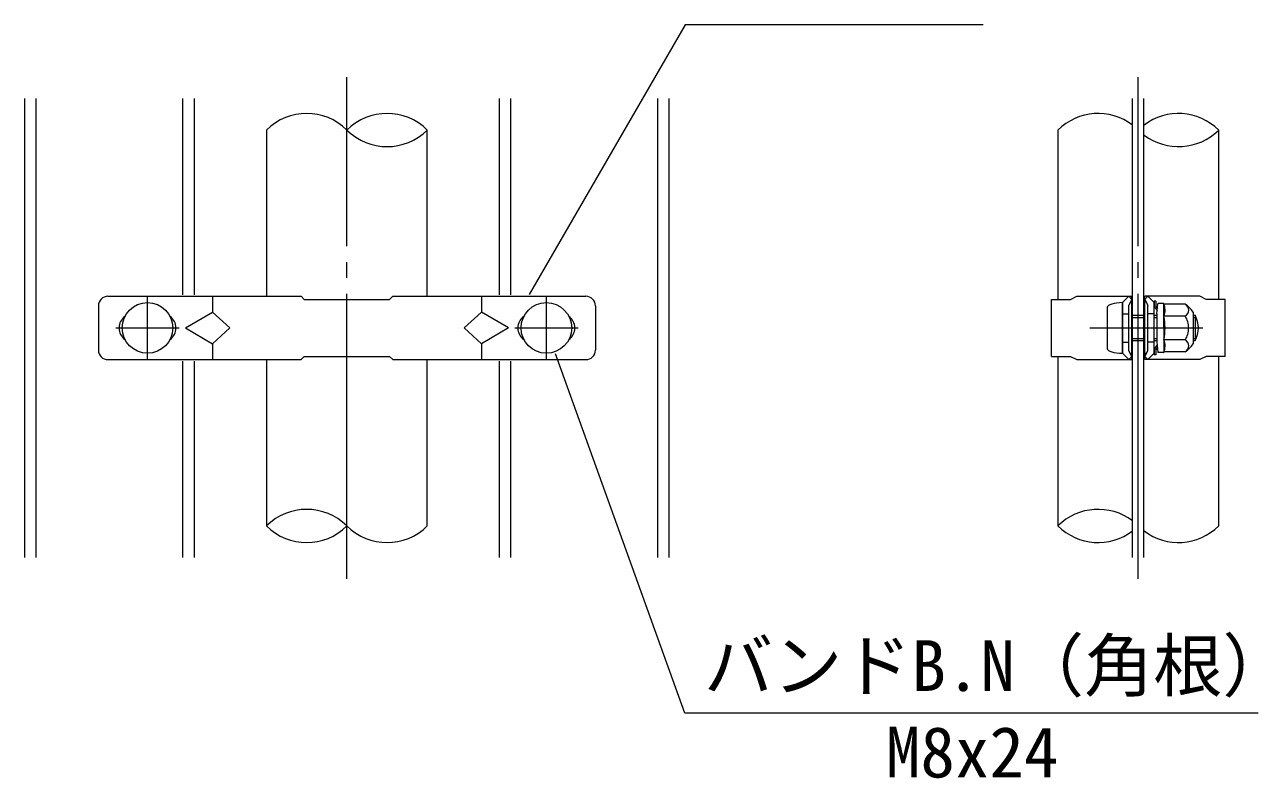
# Model space of a CAD drawing. Units: millimetres, scale not verified. Extents: x -6299 to 6301, y -4455 to 4455.
# Drawn here: x 3877 to 5046, y -768 to -54 of the extents above; entities that cross this region are included whole.
import ezdxf
from ezdxf.enums import TextEntityAlignment as Align

# ---------------------------------------------------------------- set-up
doc = ezdxf.new("R2010")
doc.units = ezdxf.units.MM
doc.header["$LTSCALE"] = 15
doc.linetypes.add('LONG_CHAIN', pattern=[21, 18, -1, 1, -1])
for name, color, linetype, lineweight in [('0-0_D-STR-TXT', 7, 'Continuous', 9), ('0-3_D-STR2', 7, 'Continuous', 9), ('0-4_D-STR-DIM', 7, 'Continuous', 9), ('0-6_D-STR1', 1, 'Continuous', 9), ('0-7_D-BMK', 2, 'LONG_CHAIN', 9), ('0-8_D-STR3', 3, 'Continuous', 9)]:
    doc.layers.add(name, color=color, linetype=linetype, lineweight=lineweight)
doc.styles.add('ＭＳ ゴシック', font='')
doc.styles.get('ＭＳ ゴシック').set_extended_font_data('MS Gothic')

msp = doc.modelspace()

# ---------------------------------------------------------------- linework, layer by layer
at = {"layer": '0-0_D-STR-TXT'}
for points in [[(4785.16, -53.64), (4502.62, -53.64), (4355.06, -309.22)], [(5045.95, -705.92), (4502.54, -705.92), (4380, -365.42)]]:
    msp.add_lwpolyline(points, dxfattribs=at)
at = {"layer": '0-3_D-STR2'}
for p, q in [((3876.8, -558.45), (3876.8, -123.45)), ((3887.6, -558.45), (3887.6, -123.45)), ((4026.8, -309.45), (4026.8, -123.45)), ((4037.6, -309.45), (4037.6, -123.45)), ((4326.8, -309.45), (4326.8, -123.45)), ((4337.6, -309.45), (4337.6, -123.45)), ((4476.8, -558.45), (4476.8, -123.45)), ((4487.6, -558.45), (4487.6, -123.45)), ((4926.8, -558.45), (4926.8, -123.45)), ((4937.6, -558.45), (4937.6, -123.45)), ((4026.8, -558.45), (4026.8, -372.45)), ((4037.6, -558.45), (4037.6, -372.45)), ((4326.8, -558.45), (4326.8, -372.45)), ((4337.6, -558.45), (4337.6, -372.45))]:
    msp.add_line(p, q, dxfattribs=at)
at = {"layer": '0-4_D-STR-DIM'}
for centre, start, end in [((4144.1, -191.79), 45.18146, 134.81854), ((4220.3, -191.79), 45.18146, 134.81854), ((4894.1, -191.79), 52.7739, 134.81854), ((4970.3, -191.79), 45.18146, 127.2261), ((4220.3, -115.11), 225.18146, 314.81854), ((4970.3, -115.11), 232.7739, 314.81854), ((4144.1, -566.79), 45.18146, 134.81854), ((4894.1, -566.79), 52.7739, 134.81854), ((4144.1, -490.11), 225.18146, 314.81854), ((4220.3, -490.11), 225.18146, 314.81854), ((4894.1, -490.11), 225.18146, 307.2261), ((4970.3, -490.11), 232.7739, 314.81854)]:
    msp.add_arc(centre, 54.05, start, end, dxfattribs=at)
at = {"layer": '0-6_D-STR1'}
for p, q in [((4106, -153.45), (4106, -310.95)), ((4258.4, -310.95), (4258.4, -153.45)), ((4856, -153.45), (4856, -313.95)), ((5008.4, -313.95), (5008.4, -153.45)), ((4106, -370.95), (4106, -528.45)), ((4258.4, -528.45), (4258.4, -370.95)), ((4856, -367.95), (4856, -528.45)), ((5008.4, -528.45), (5008.4, -367.95))]:
    msp.add_line(p, q, dxfattribs=at)
at = {"layer": '0-7_D-BMK'}
for p, q in [((4182.2, -578.45), (4182.2, -103.45)), ((4932.2, -578.45), (4932.2, -103.45)), ((3993.2, -370.95), (3993.2, -310.95)), ((4371.2, -370.95), (4371.2, -310.95)), ((3963.2, -340.95), (4023.2, -340.95)), ((4341.2, -340.95), (4401.2, -340.95)), ((4886.2, -340.95), (4993.42, -340.95))]:
    msp.add_line(p, q, dxfattribs=at)
at = {"layer": '0-8_D-STR3'}
for p, q in [((3955.7, -310.95), (4138.7, -310.95)), ((4054.7, -310.95), (4054.7, -325.95)), ((4141.7, -313.95), (4138.7, -310.95)), ((4141.7, -313.95), (4222.7, -313.95)), ((4222.7, -313.95), (4225.7, -310.95)), ((4225.7, -310.95), (4408.7, -310.95)), ((4309.7, -310.95), (4309.7, -325.95)), ((4850, -367.95), (4850, -313.95)), ((4850, -313.95), (4868.03, -313.95)), ((4868.03, -313.95), (4874.03, -310.95)), ((4874.03, -310.95), (4926.16, -310.95)), ((4923.16, -310.95), (4917.16, -316.95)), ((4923.16, -310.95), (4926.16, -313.95)), ((4926.16, -313.95), (4923.16, -319.44)), ((4926.16, -316.65), (4926.16, -310.95)), ((4990.37, -310.95), (4938.24, -310.95)), ((4938.24, -316.65), (4938.24, -310.95)), ((4941.24, -310.95), (4938.24, -313.95)), ((4938.24, -313.95), (4941.24, -319.44)), ((4941.24, -310.95), (4947.24, -316.95)), ((4947.24, -315.45), (4947.24, -319.77)), ((4948.74, -315.45), (4947.24, -315.45)), ((4948.74, -315.45), (4948.74, -319.77)), ((4996.37, -313.95), (4990.37, -310.95)), ((5014.4, -313.95), (4996.37, -313.95)), ((5014.4, -367.95), (5014.4, -313.95)), ((3946.7, -319.95), (3946.7, -361.95)), ((4029.2, -340.95), (4054.7, -325.95)), ((4417.7, -319.95), (4417.7, -361.95)), ((4902.76, -321.45), (4902.76, -360.45)), ((4917.16, -364.95), (4917.16, -316.95)), ((4917.16, -316.95), (4917.16, -364.95)), ((4923.16, -362.47), (4923.16, -319.44)), ((4924.68, -316.65), (4926.16, -316.65)), ((4926.16, -365.25), (4926.16, -316.65)), ((4938.24, -365.25), (4938.24, -316.65)), ((4939.72, -316.65), (4938.24, -316.65)), ((4941.24, -362.47), (4941.24, -319.44)), ((4947.24, -364.95), (4947.24, -316.95)), ((4947.8, -321.51), (4949.96, -324.54)), ((4949.02, -320.64), (4950.26, -322.38)), ((4949.64, -327.45), (4950.81, -317.96)), ((4956.11, -317.7), (4951.1, -317.7)), ((4956.24, -340.95), (4956.24, -317.78)), ((4956.54, -318.43), (4956.4, -317.92)), ((4976.62, -318.43), (4956.54, -318.43)), ((4984.14, -325.95), (4984.14, -355.95)), ((4917.16, -327.45), (4923.16, -327.45)), ((4926.16, -328.95), (4937.6, -328.95)), ((4926.16, -330.98), (4937.6, -330.98)), ((4947.24, -327.45), (4941.24, -327.45)), ((4947.24, -328.95), (4949.64, -328.95)), ((4947.24, -330.98), (4949.64, -330.98)), ((4949.64, -327.45), (4949.64, -354.45)), ((4976.62, -329.69), (4956.24, -329.69)), ((4984.14, -328.95), (4986.16, -328.95)), ((4984.14, -330.98), (4987.13, -330.98)), ((4986.16, -328.95), (4986.16, -352.95)), ((4029.2, -340.95), (4054.7, -355.95)), ((4335.2, -340.95), (4309.7, -355.95)), ((4956.24, -340.95), (4956.24, -364.13)), ((4309.7, -355.95), (4309.7, -370.95)), ((4917.16, -354.45), (4923.16, -354.45)), ((4926.16, -350.92), (4937.6, -350.92)), ((4926.16, -352.95), (4937.6, -352.95)), ((4947.24, -354.45), (4941.24, -354.45)), ((4947.24, -350.92), (4949.64, -350.92)), ((4947.24, -352.95), (4949.64, -352.95)), ((4947.24, -362.13), (4947.24, -366.45)), ((4947.8, -360.39), (4949.96, -357.36)), ((4949.02, -361.26), (4950.26, -359.52)), ((4949.64, -354.45), (4950.81, -363.94)), ((4976.62, -352.21), (4956.24, -352.21)), ((4984.14, -350.92), (4987.13, -350.92)), ((4984.14, -352.95), (4986.16, -352.95)), ((3955.7, -370.95), (4138.7, -370.95)), ((4141.7, -367.95), (4138.7, -370.95)), ((4141.7, -367.95), (4222.7, -367.95)), ((4222.7, -367.95), (4225.7, -370.95)), ((4225.7, -370.95), (4408.7, -370.95)), ((4850, -367.95), (4868.03, -367.95)), ((4868.03, -367.95), (4874.03, -370.95)), ((4874.03, -370.95), (4926.16, -370.95)), ((4923.16, -370.95), (4917.16, -364.95)), ((4926.16, -367.95), (4923.16, -362.47)), ((4923.16, -370.95), (4926.16, -367.95)), ((4924.68, -365.25), (4926.16, -365.25)), ((4926.16, -370.95), (4926.16, -365.25)), ((4938.24, -367.95), (4941.24, -362.47)), ((4938.24, -370.95), (4938.24, -365.25)), ((4939.72, -365.25), (4938.24, -365.25)), ((4941.24, -370.95), (4938.24, -367.95)), ((4990.37, -370.95), (4938.24, -370.95)), ((4941.24, -370.95), (4947.24, -364.95)), ((4956.04, -364.2), (4951.1, -364.2)), ((4976.62, -363.47), (4956.54, -363.47)), ((4996.37, -367.95), (4990.37, -370.95)), ((5014.4, -367.95), (4996.37, -367.95))]:
    msp.add_line(p, q, dxfattribs=at)
for points in [[(4054.7, -325.95), (4071.2, -340.95), (4054.7, -355.95), (4054.7, -370.95)], [(4335.2, -340.95), (4309.7, -325.95), (4293.2, -340.95), (4309.7, -355.95)], [(4948.74, -362.13), (4948.74, -366.45), (4947.24, -366.45)]]:
    msp.add_lwpolyline(points, dxfattribs=at)
for centre in [(3993.2, -340.95), (4371.2, -340.95)]:
    msp.add_circle(centre, 24, dxfattribs=at)
for centre, radius, start, end in [((3955.7, -319.95), 9, 90, 180), ((4408.7, -319.95), 9, 0, 90), ((4950.24, -319.77), 3, 180, 215.53768), ((4950.24, -319.77), 1.5, 180, 215.53768), ((4948.74, -325.41), 1.5, 33.43373, 35.53768), ((4951.1, -318), 0.3, 90, 173), ((4956.11, -318), 0.3, 15, 90), ((4941.59, -324.07), 15.97, 339.37322, 22.7756), ((4973.57, -324.06), 6.4, 298.45309, 61.54691), ((4963.82, -338.72), 24, 32.13463, 57.68315), ((3979.7, -340.95), 13.5, 125.46791, 234.53209), ((4006.7, -340.95), 13.5, 305.46791, 54.53209), ((4357.7, -340.95), 13.5, 125.46791, 234.53209), ((4384.7, -340.95), 13.5, 305.46791, 54.53209), ((4893.97, -340.95), 63.57, 0, 10.20031), ((4959.35, -340.95), 20.62, 0, 33.09348), ((4963.66, -340.95), 25.5, 331.92751, 28.07249), ((4893.97, -340.95), 63.57, 349.79969, 0), ((4959.35, -340.95), 20.62, 326.90652, 0), ((3955.7, -361.95), 9, 180, 270), ((4408.7, -361.95), 9, 270, 0), ((4950.24, -362.13), 3, 144.46232, 180), ((4950.24, -362.13), 1.5, 144.46232, 180), ((4948.74, -356.49), 1.5, 324.46232, 326.56627), ((4941.59, -357.84), 15.97, 337.2244, 20.62678), ((4973.57, -357.84), 6.4, 298.45309, 61.54691), ((4963.82, -343.19), 24, 302.31685, 327.86537), ((4951.1, -363.9), 0.3, 187, 270), ((4956.04, -363.9), 0.3, 270, 337.2244)]:
    msp.add_arc(centre, radius, start, end, dxfattribs=at)
for centre, start_param, end_param in [((4917.16, -321.45), 1.5707963, 3.1415927), ((4917.16, -360.45), 3.1415927, 4.712389)]:
    msp.add_ellipse(centre, major_axis=(14.4, 0), ratio=0.3125, start_param=start_param, end_param=end_param, dxfattribs=at)

# ---------------------------------------------------------------- texts
at = {"layer": '0-0_D-STR-TXT', "style": 'ＭＳ ゴシック'}
for s, p in [('バンドB.N（角根）', (4520.54, -699.17)), ('M8x24', (4693.02, -781.17))]:
    msp.add_text(s, height=48.06, dxfattribs=at).set_placement(p, align=Align.BOTTOM_LEFT)

doc.saveas('drawing.dxf')
